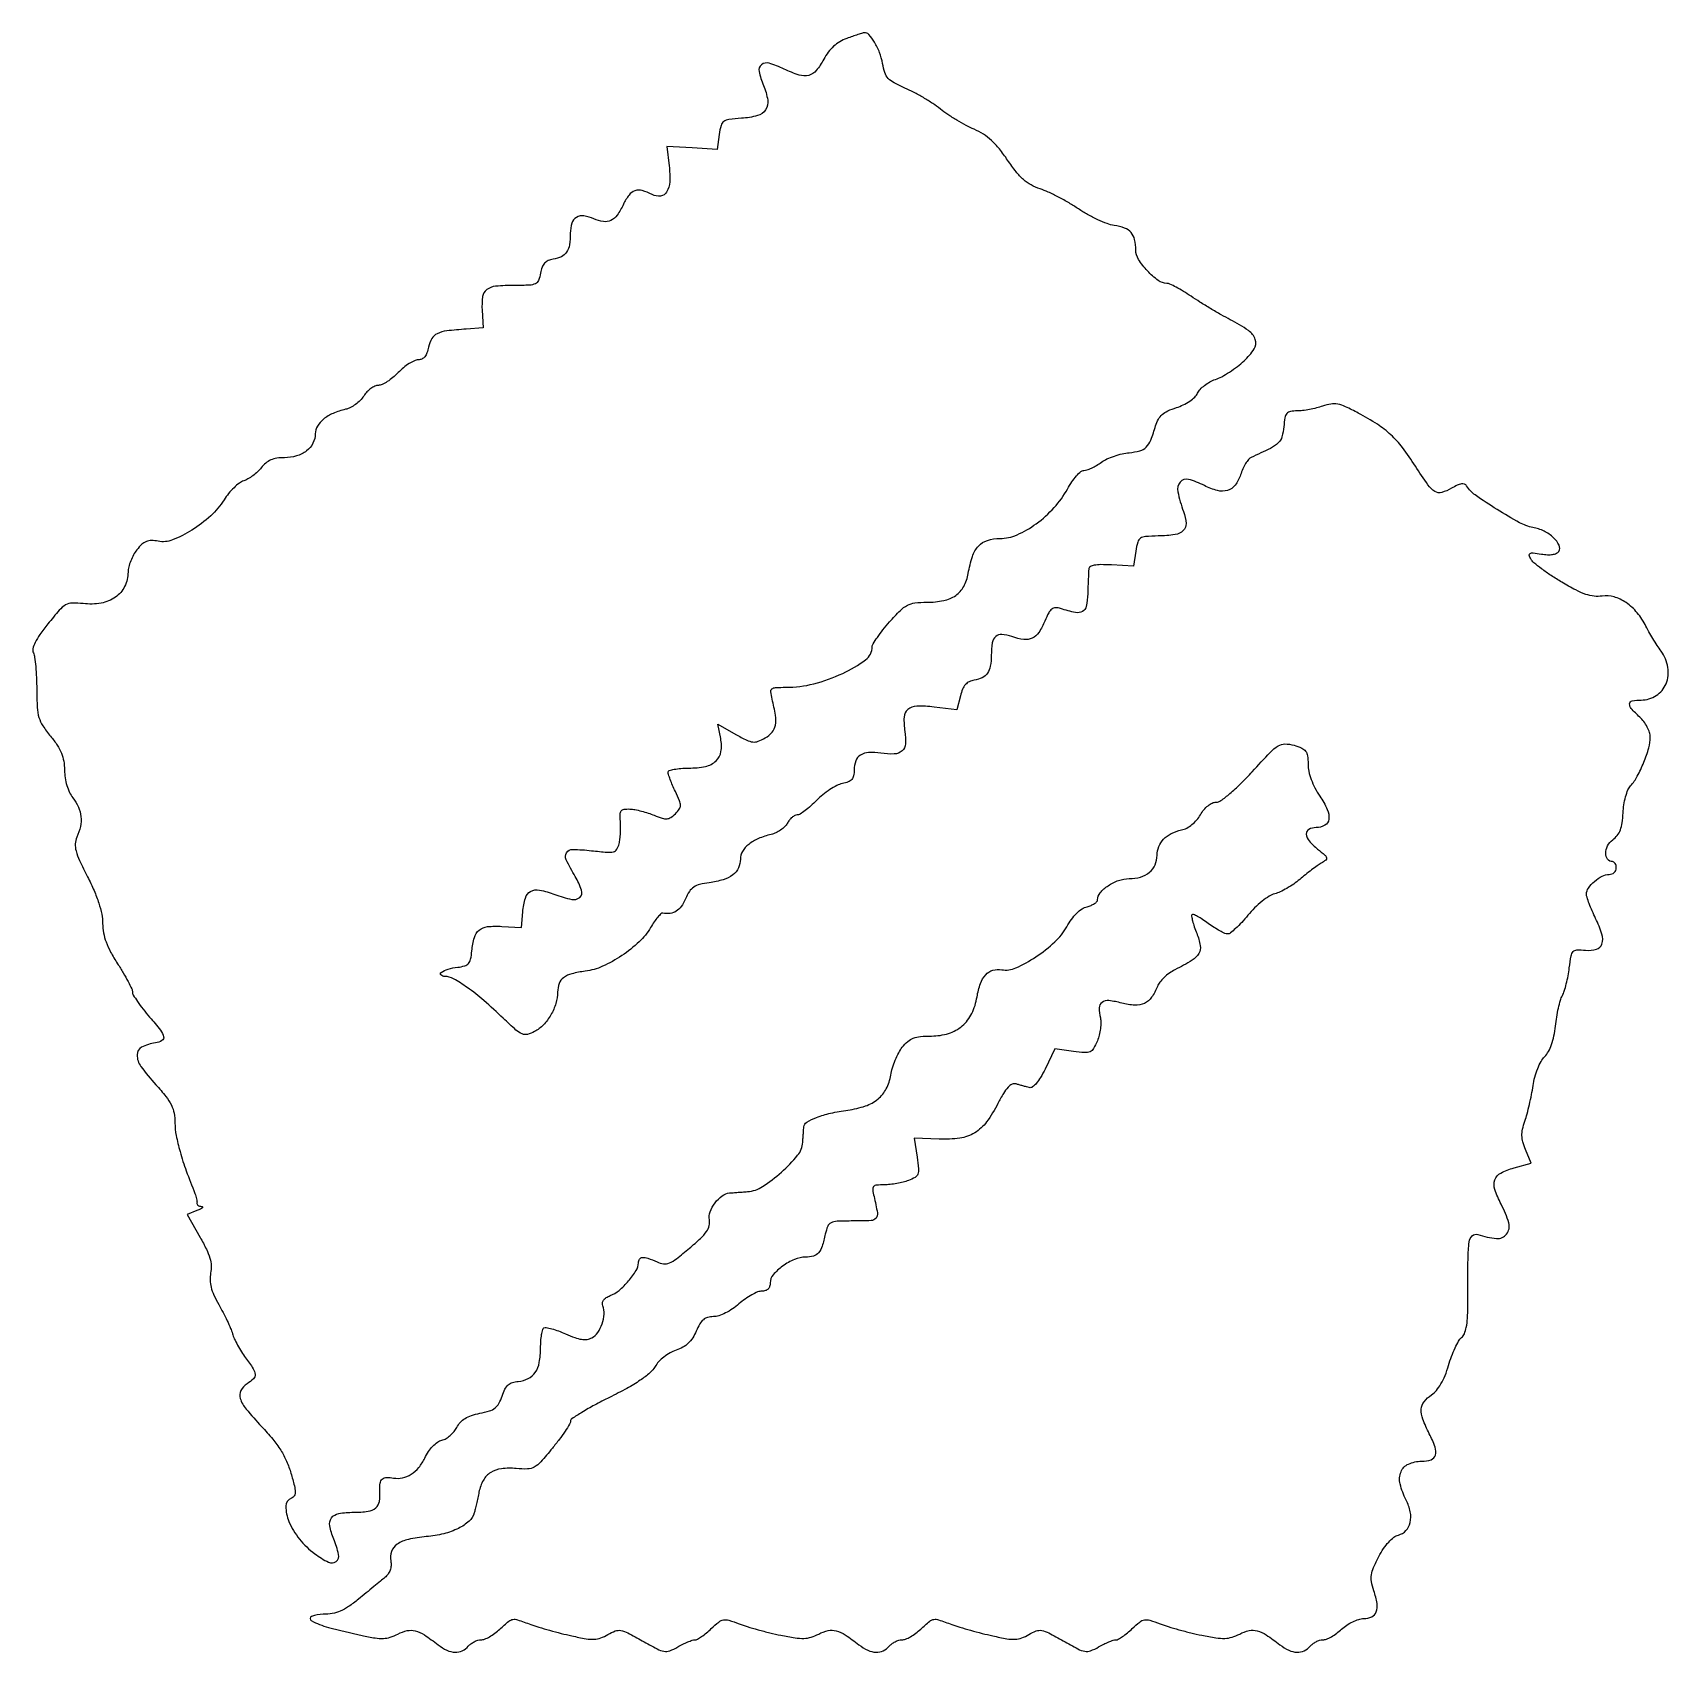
# Model space of a CAD drawing. Extents: x 1 to 385, y 0 to 381.
import ezdxf

# ---------------------------------------------------------------- set-up
doc = ezdxf.new("R2010")
doc.units = 0

msp = doc.modelspace()

# ---------------------------------------------------------------- linework, layer by layer
msp.add_lwpolyline([(192.002184, 379.585438, 0.048027), (190.356977, 378.806189, 0.049107), (188.903877, 377.732266, 0.047602), (187.650679, 376.362723, 0.040329), (186.599294, 374.705396, -0.049642), (184.831986, 372.030775, -0.162627), (183.066301, 370.910813, -0.13914), (180.802263, 370.987097, -0.03288), (177.249506, 372.389343, 0.036375), (173.717994, 373.754782, 0.247063), (171.939552, 373.416063, 0.285962), (171.378275, 371.834941, 0.044988), (172.418366, 368.541135, -0.057175), (173.418113, 365.084644, -0.191495), (172.933139, 362.821293, -0.180925), (170.995398, 361.428161, -0.050353), (167.244009, 360.804546, 0.014034), (164.281532, 360.530708, 0.127534), (163.083557, 360.060621, 0.171478), (162.43648, 359.12187, 0.030499), (162, 357), (161.5, 353.5), (155.608855, 353.848412), (149.71771, 354.196824), (150.233758, 349.618461, -0.039679), (150.35717, 345.871445, -0.122755), (149.636892, 343.463716, -0.230321), (148.198894, 342.515233, -0.156698), (146.236576, 342.873388, 0.053203), (143.916018, 343.813973, 0.152644), (142.1973, 343.772431, 0.150272), (140.791364, 342.757156, 0.051042), (139.469681, 340.57735, -0.041887), (138.008742, 338.065482, -0.125972), (136.515978, 336.783303, -0.15194), (134.770858, 336.506225, -0.070972), (132.55192, 337.158297, 0.069631), (130.17525, 337.863616, 0.175439), (128.430982, 337.513862, 0.181833), (127.354716, 336.143663, 0.075499), (126.984687, 333.781385, -0.036309), (126.774088, 331.060705, -0.108784), (126.109508, 329.329601, -0.137009), (124.886586, 328.267348, -0.073114), (122.95659, 327.676848, 0.065085), (121.778921, 327.337012, 0.105848), (120.936226, 326.733071, 0.095237), (120.358196, 325.78636, 0.045066), (119.977662, 324.401594, -0.048998), (119.495205, 322.698358, -0.188799), (118.761502, 321.906268, -0.103133), (117.405903, 321.56748, -0.009841), (113.977662, 321.5, 0.020906), (109.410534, 321.308954, 0.141143), (107.316162, 320.510935, 0.200523), (106.354829, 318.872155, 0.04928), (106.239242, 315.684334), (106.5, 311.5), (102.5, 311.233457, 0.013305), (97.931585, 310.806693, 0.081517), (95.665924, 310.149229, 0.150279), (94.403469, 308.98853, 0.083102), (93.652594, 307.012972, -0.038672), (93.275311, 305.674261, -0.082386), (92.745861, 304.741804, -0.109663), (92.057749, 304.194922, -0.113758), (91.212091, 304, 0.109596), (90.31211, 303.800332, 0.032586), (89.069777, 303.11875, 0.030975), (87.735406, 302.148148, 0.029012), (86.5, 301, -0.028288), (85.268147, 299.851828, -0.030534), (83.944339, 298.88125, -0.032054), (82.716581, 298.198506, -0.111312), (81.835962, 298, 0.109979), (81.031918, 297.820979, 0.048321), (80.088435, 297.262175, 0.04465), (79.162476, 296.449178, 0.045277), (78.400347, 295.488255, -0.052741), (77.57763, 294.482084, -0.037384), (76.466263, 293.535963, -0.037878), (75.253436, 292.784333, -0.063072), (74.127294, 292.369287, 0.043976), (71.20365, 291.416527, 0.06882), (68.938458, 290.057631, 0.086768), (67.500987, 288.418419, 0.137562), (67, 286.631935, -0.119217), (66.4613, 284.404715, -0.109468), (64.953798, 282.588178, -0.09544), (62.622711, 281.404855, -0.069971), (59.743839, 281, 0.03773), (57.969408, 280.86591, 0.064591), (56.544595, 280.456428, 0.070188), (55.352905, 279.727437, 0.053836), (54.284599, 278.63468, -0.037448), (53.407474, 277.676722, -0.027899), (52.309779, 276.754443, -0.028472), (51.170248, 275.997947, -0.055507), (50.174508, 275.555387, 0.085155), (49.146626, 275.023873, 0.030468), (47.888721, 273.946934, 0.029177), (46.62594, 272.573631, 0.030525), (45.552019, 271.082404, -0.066724), (42.416317, 267.331852, -0.045336), (37.98238, 263.957044, -0.046109), (33.414165, 261.649042, -0.144255), (30.021064, 261.345787, 0.044595), (28.441789, 261.517439, 0.101321), (27.266618, 261.300171, 0.09462), (26.22206, 260.625547, 0.035553), (25.045722, 259.330997, 0.041055), (24.260164, 258.143547, 0.030845), (23.591589, 256.726045, 0.031537), (23.126753, 255.304316, 0.060268), (22.968197, 254.115141, -0.110886), (22.162683, 250.721235, -0.12662), (20.002725, 248.18681, -0.111037), (16.633905, 246.794425, -0.071662), (12.395883, 246.677063, 0.034742), (9.838232, 246.794636, 0.125542), (8.280654, 246.35803, 0.083613), (6.794117, 245.131355, 0.010405), (4.107514, 241.897563, 0.014288), (2.251323, 239.424457, 0.037925), (1.117027, 237.529874, 0.055743), (0.58498, 236.082591, 0.176063), (0.694274, 235.071181, -0.080539), (0.996661, 234.077716, -0.010745), (1.245075, 231.893568, -0.012202), (1.422008, 229.270723, -0.00998), (1.486645, 226.460115, 0.012485), (1.604053, 222.268362, 0.059147), (2.012406, 219.905438, 0.073956), (2.921193, 217.959553, 0.026207), (4.754002, 215.482271, -0.025374), (6.320212, 213.372691, -0.049618), (7.302195, 211.526087, -0.055383), (7.835677, 209.663399, -0.040712), (8.022236, 207.522156, 0.036438), (8.165058, 205.703544, 0.035817), (8.570501, 203.914163, 0.037599), (9.196657, 202.297807, 0.054818), (10, 201, -0.061923), (11.291945, 198.845257, -0.079242), (11.882066, 196.611391, -0.077093), (11.755351, 194.256834, -0.055025), (10.929683, 191.745016, 0.093349), (10.550578, 190.204981, 0.079519), (10.723669, 188.5385, 0.043875), (11.553161, 186.265335, 0.009134), (13.424801, 182.447963, -0.015915), (14.971802, 179.181409, -0.024038), (16.087444, 176.238916, -0.027965), (16.772008, 173.649113, -0.050366), (16.995118, 171.466278, 0.046369), (17.200149, 169.288763, 0.042036), (17.80431, 167.110651, 0.035356), (18.873924, 164.749063, 0.019095), (20.5, 162, -0.009477), (21.840482, 159.830104, -0.012572), (22.971875, 157.80403, -0.009937), (23.832705, 156.085028, -0.111557), (24, 155.344542, 0.138008), (24.200125, 154.633302, 0.0132), (25.189425, 153.106593, 0.016036), (26.498305, 151.324317, 0.01198), (28.049108, 149.443261, -0.011547), (30.608019, 146.344882, -0.112742), (31.330965, 144.819943, -0.327988), (30.931181, 143.914277, -0.094153), (29.392965, 143.381412, 0.081474), (26.166592, 142.353895, 0.285175), (25.085055, 140.56703, 0.15638), (25.989763, 137.851212, 0.026185), (29.504319, 133.541937, -0.015152), (31.890328, 130.744693, -0.053204), (33.165219, 128.754003, -0.071358), (33.792517, 126.866344, -0.044588), (34.000504, 124.541937, 0.048032), (34.283469, 121.606955, 0.021161), (35.190303, 117.809632, 0.017848), (36.656491, 113.270408, 0.010782), (38.698754, 108, -0.023842), (38.923898, 107.37068, -0.023561), (39.08912, 106.720313, -0.024214), (39.178947, 106.138759, -0.078518), (39.158759, 105.75, 0.171059), (39.196806, 105.459518, 0.11581), (39.413823, 105.201693, 0.088273), (39.783587, 105.016442, 0.059492), (40.25, 104.936614, -0.229549), (40.470106, 104.815813, -0.376847), (40.449613, 104.617947, -0.072905), (39.994073, 104.305453, -0.018607), (39.174213, 103.940802), (36.848426, 103.008377), (39.924698, 97.631614, -0.016381), (41.386487, 94.870628, -0.042009), (42.203697, 92.764911, -0.056735), (42.516679, 90.972614, -0.064321), (42.396565, 89.232823, 0.057527), (42.259785, 87.578026, 0.054819), (42.498601, 85.907379, 0.044972), (43.154636, 84.06101, 0.022458), (44.292239, 81.855397, -0.010797), (45.302181, 80.004532, -0.009699), (46.269393, 78.045023, -0.009773), (47.068595, 76.253325, -0.029921), (47.512226, 75, 0.038722), (47.953977, 73.818444, 0.016173), (48.72094, 72.299287, 0.015887), (49.650548, 70.718661, 0.019847), (50.616066, 69.316722, -0.01585), (52.406736, 66.760632, -0.129818), (52.852432, 65.421115, -0.217205), (52.455232, 64.380879, -0.055064), (51, 63.232073, 0.131109), (49.500479, 61.628304, 0.206565), (49.345326, 59.778642, 0.092705), (50.748927, 57.261051, 0.016157), (54.374065, 53.175763, -0.01768), (56.985483, 50.214762, -0.031555), (58.882824, 47.581108, -0.035999), (60.261137, 44.992332, -0.034023), (61.283895, 42.184014, -0.008237), (62.087845, 39.218816, -0.056759), (62.290463, 37.725886, -0.143488), (62.058839, 36.867406, -0.165442), (61.40983, 36.327025, 0.309757), (60.089784, 34.41243, 0.100248), (60.799503, 30.856067, 0.070723), (63.278801, 26.701284, 0.06382), (66.895672, 23.235254, 0.042558), (70.118525, 21.252317, 0.289425), (71.894877, 21.425062, 0.291163), (72.494401, 23.099941, 0.042858), (71.348705, 26.694103, -0.049829), (70.401757, 29.814129, -0.211974), (70.822106, 31.670599, -0.19371), (72.52397, 32.708603, -0.041274), (76.047972, 33, 0.032765), (79.42147, 33.221305, 0.144582), (81.222338, 34.021615, 0.180255), (82.078627, 35.556949, 0.057093), (82.179954, 38.221382, -0.057321), (82.242481, 39.846035, -0.17715), (82.764314, 40.793021, -0.173731), (83.78225, 41.190723, -0.054751), (85.435529, 41.056578, 0.103344), (87.513997, 41.08901, 0.086919), (89.550385, 41.93791, 0.078063), (91.354322, 43.53345, 0.062146), (92.751249, 45.728842, -0.036114), (93.617425, 47.260241, -0.043678), (94.647933, 48.549679, -0.049182), (95.739084, 49.489383, -0.09538), (96.784747, 49.959477, 0.074757), (97.749563, 50.346564, 0.044443), (98.759816, 51.067193, 0.043383), (99.660642, 51.985754, 0.056803), (100.300018, 52.971393, -0.070666), (101.110136, 54.147774, -0.069812), (102.218814, 55.057655, -0.057901), (103.715592, 55.748023, -0.030321), (105.703082, 56.267943, 0.026305), (107.963679, 56.839963, 0.089949), (109.303582, 57.537275, 0.105111), (110.199299, 58.596233, 0.04349), (110.943537, 60.328917, -0.036432), (111.605694, 61.93246, -0.092757), (112.363778, 62.930867, -0.106493), (113.361809, 63.507884, -0.05808), (114.755726, 63.784626, 0.095838), (117.10331, 64.436994, 0.13062), (118.744666, 65.882137, 0.103089), (119.697079, 68.241542, 0.044582), (120, 71.632113, -0.017402), (120.057915, 73.295696, -0.024104), (120.233313, 74.777767, -0.022103), (120.483903, 75.952339, -0.193053), (120.794256, 76.372843, -0.190706), (121.323988, 76.467427, -0.018498), (122.615763, 76.155153, -0.021399), (124.178158, 75.642634, -0.015297), (125.879794, 74.942455, 0.018851), (128.035767, 74.07319, 0.050239), (129.642992, 73.671072, 0.071135), (130.933683, 73.66754, 0.088254), (132.073731, 74.03946, 0.120145), (133.464312, 75.285271, 0.068254), (134.482619, 77.315959, 0.067342), (134.928049, 79.582668, 0.106896), (134.626947, 81.529777, -0.118456), (134.532523, 82.248695, -0.131327), (134.783028, 82.901555, -0.098983), (135.402852, 83.474292, -0.046356), (136.387777, 83.957333, 0.085478), (138.453761, 85.178571, 0.038871), (140.687707, 87.39786, 0.03774), (142.480381, 89.828158, 0.140946), (143, 91.634859, -0.149268), (143.276273, 92.539665, -0.23501), (143.968456, 92.932731, -0.100783), (145.240259, 92.745619, -0.020144), (147.375194, 91.874912, 0.079957), (148.929555, 91.448153, 0.127701), (150.284551, 91.646912, 0.065656), (151.951063, 92.625137, 0.009655), (154.996871, 95.094373, 0.013032), (157.609804, 97.416794, 0.051632), (159.016588, 99.037159, 0.0889), (159.651166, 100.404721, 0.111965), (159.698654, 101.796057, -0.140059), (159.865414, 103.655902, -0.069626), (161.023761, 105.742595, -0.069743), (162.706936, 107.426948, -0.142377), (164.438561, 108.085929, -0.001128), (165.040125, 108.133262, -0.000219), (166.12658, 108.215803, -0.000233), (167.393632, 108.310914, -0.000215), (168.694476, 108.407388, 0.12549), (172.199024, 109.581501, 0.039189), (176.64265, 112.968591, 0.038306), (180.451055, 116.93882, 0.157499), (181.658107, 120, -0.000721), (181.725381, 121.039917, -0.000686), (181.796764, 122.097175, -0.00068), (181.862419, 123.031612, -0.002433), (181.908107, 123.62868, -0.243839), (182.60351, 124.738898, -0.042292), (184.907861, 125.847305, -0.035905), (188.192568, 126.834749, -0.020644), (192.261724, 127.570845, 0.047156), (196.387715, 128.545279, 0.089966), (199.358893, 130.190159, 0.10345), (201.300824, 132.593693, 0.078873), (202.354844, 135.817612, -0.034681), (202.74446, 137.497518, -0.023867), (203.405619, 139.337525, -0.024137), (204.216254, 141.055204, -0.044356), (205.060346, 142.349588, -0.046056), (206.359892, 143.72082, -0.088296), (207.652718, 144.502913, -0.070756), (209.324692, 144.88847, -0.021344), (211.936217, 145, 0.075428), (215.962026, 145.610791, 0.102656), (219.166419, 147.385302, 0.102084), (221.412357, 150.297148, 0.073877), (222.650429, 154.215364, -0.0454), (223.439167, 157.313328, -0.099956), (224.688298, 159.40055, -0.134545), (226.377384, 160.470784, -0.119736), (228.457219, 160.593536, 0.151894), (231.756668, 160.998407, 0.040009), (236.471474, 163.595941, 0.041028), (240.96009, 167.119619, 0.079424), (243.767554, 170.701889, -0.030901), (244.868987, 172.427879, -0.039899), (246.093271, 173.853586, -0.045436), (247.342851, 174.886374, -0.088728), (248.517554, 175.41505, 0.034966), (249.467905, 175.725572, 0.04702), (250.270781, 176.143235, 0.055659), (250.828531, 176.598766, 0.196142), (251, 177.019052, -0.178271), (251.611857, 178.680596, -0.068724), (253.474735, 180.34066, -0.063561), (255.950578, 181.578771, -0.084389), (258.428571, 182, 0.070543), (261.116052, 182.381064, 0.104166), (263.211542, 183.496862, 0.115951), (264.53134, 185.258238, 0.103412), (265, 187.5, -0.095817), (265.394333, 189.538845, -0.096746), (266.519923, 191.275766, -0.086511), (268.338064, 192.602279, -0.060323), (270.739714, 193.444336, 0.068635), (271.961916, 193.895714, 0.046375), (273.203691, 194.715541, 0.044571), (274.328416, 195.795902, 0.049102), (275.20349, 197.02605, -0.042795), (276.01625, 198.199596, -0.049638), (276.981422, 199.155059, -0.056041), (277.976001, 199.791408, -0.114805), (278.872486, 200, 0.156598), (280.020642, 200.368638, 0.019665), (282.108773, 201.991489, 0.020373), (284.604031, 204.273241, 0.012387), (287.371279, 207.158346, -0.005277), (291.60261, 211.697346, -0.061864), (293.470211, 213.227287, -0.144711), (295.06274, 213.677206, -0.067678), (297.202282, 213.359893, -0.031622), (299.028823, 212.702229, -0.130663), (299.94184, 211.980842, -0.130078), (300.378242, 210.899415, -0.031224), (300.5, 208.951547, 0.05421), (300.685073, 207.249552, 0.034086), (301.247732, 205.327434, 0.031706), (302.129815, 203.332461, 0.0292), (303.278908, 201.407121, -0.042119), (305.032241, 198.289271, -0.137641), (305.393061, 195.972895, -0.236776), (304.452517, 194.549842, -0.131191), (302.393011, 194, 0.121736), (300.685461, 193.578005, 0.297563), (300.083826, 192.496842, 0.161964), (300.755855, 190.870201, 0.04636), (302.75, 188.954942, -0.009976), (304.440851, 187.552245, -0.153462), (304.834225, 186.916044, -0.291876), (304.655103, 186.373243, -0.036922), (303.59567, 185.632362, 0.020575), (302.65138, 185.016923, 0.006928), (301.325403, 184.044836, 0.006879), (299.886949, 182.927945, 0.007828), (298.541266, 181.818144, -0.025773), (297.135638, 180.741237, -0.020475), (295.516603, 179.723314, -0.020918), (293.934312, 178.902578, -0.047727), (292.668048, 178.452821, 0.081184), (291.377448, 177.895079, 0.026578), (289.689409, 176.682125, 0.025683), (287.927631, 175.113167, 0.026355), (286.35199, 173.384678, -0.015019), (284.889405, 171.705305, -0.020446), (283.466325, 170.287999, -0.017808), (282.223731, 169.226705, -0.169407), (281.573818, 169, -0.107866), (280.918589, 169.143017, -0.017478), (279.746007, 169.730931, -0.018586), (278.394056, 170.535601, -0.015398), (277.01589, 171.488277, 0.013985), (275.69088, 172.40975, 0.022212), (274.502698, 173.114378, 0.018017), (273.527709, 173.591176, 0.310487), (273.196431, 173.529764, 0.249622), (273.089621, 173.179712, 0.014686), (273.343162, 172.058876, 0.019376), (273.752687, 170.689432, 0.012821), (274.323348, 169.149893, -0.049798), (275.160475, 166.250664, -0.181821), (274.827033, 164.398606, -0.123472), (273.235306, 162.800966, -0.018145), (269.207039, 160.572693, 0.038507), (267.883942, 159.768841, 0.033367), (266.630857, 158.735385, 0.034802), (265.620863, 157.640023, 0.078152), (265.061215, 156.661007, -0.061404), (263.711552, 154.105935, -0.131797), (262.020286, 152.681158, -0.124091), (259.770112, 152.24588, -0.051294), (256.685638, 152.738386, 0.036123), (253.673341, 153.313397, 0.18305), (252.043734, 152.904766, 0.243613), (251.368802, 151.624328, 0.063357), (251.654889, 149.238896, -0.06433), (251.783833, 148.145815, -0.030085), (251.682232, 146.721549, -0.029198), (251.393701, 145.219229, -0.036159), (250.945201, 143.867703, -0.031643), (250.053374, 142.049251, -0.159875), (249.225365, 141.301513, -0.123293), (247.998297, 141.088245, -0.015739), (245.314272, 141.370402), (240.964703, 141.966577), (238.664527, 137.233289, -0.020652), (237.605636, 135.265401, -0.043249), (236.594409, 133.853098, -0.059715), (235.679992, 133.011975, -0.223213), (234.932176, 132.871906, -0.001989), (234.263257, 133.048454, -0.001021), (233.426338, 133.274739, -0.001015), (232.565715, 133.511199, -0.001531), (231.817061, 133.721001, 0.182594), (230.885098, 133.641672, 0.094863), (229.932092, 132.939079, 0.05349), (228.868705, 131.50927, 0.015894), (227.55933, 129.117082, -0.041705), (224.893559, 124.792285, -0.097718), (222.101832, 122.242, -0.100523), (218.603098, 120.984481, -0.045855), (213.731081, 120.725896), (207.884684, 120.951791), (208.553273, 116.493321, -0.013678), (208.884962, 113.776727, -0.111844), (208.725699, 112.545317, -0.172089), (208.07032, 111.754828, -0.043631), (206.545831, 111.017425, -0.029829), (205.300703, 110.627236, -0.01706), (203.759513, 110.298869, -0.016998), (202.181335, 110.073551, -0.026962), (200.818323, 110, 0.021142), (199.018583, 109.923867, 0.194393), (198.334834, 109.577792, 0.214472), (198.120678, 108.874806, 0.026154), (198.414888, 107.25, -0.013231), (199.216888, 103.392166, -0.223707), (198.889272, 102.168796, -0.208765), (197.724177, 101.595386, -0.011435), (193.553765, 101.5, 0.008429), (189.730881, 101.435553, 0.10144), (188.306304, 101.093116, 0.189655), (187.525939, 100.268523, 0.04435), (186.963342, 98.41271, -0.024226), (186.226992, 95.578046, -0.10128), (185.379397, 94.042859, -0.145907), (184.174106, 93.262303, -0.071351), (182.345354, 93, 0.100355), (179.732611, 92.470262, 0.057217), (176.916941, 90.879027, 0.058874), (174.699813, 88.828786, 0.178581), (174, 86.931906, -0.077591), (173.870949, 86.105303, -0.121645), (173.495691, 85.495764, -0.120222), (172.876071, 85.126399, -0.074704), (172.034796, 85, 0.099259), (171.05189, 84.802934, 0.028202), (169.643183, 84.11875, 0.027219), (168.105209, 83.148208, 0.025798), (166.652781, 82, -0.032548), (165.134707, 80.832818, -0.032051), (163.470417, 79.86592, -0.034042), (161.884003, 79.206072, -0.081709), (160.631405, 79, 0.066677), (159.28868, 78.820143, 0.108977), (158.276096, 78.288584, 0.087395), (157.437375, 77.284576, 0.031464), (156.610195, 75.609491, -0.04368), (155.768995, 74.005788, -0.060852), (154.735951, 72.759064, -0.061913), (153.448057, 71.812859, -0.047299), (151.846775, 71.106515, 0.050463), (150.449162, 70.479442, 0.035346), (149.017197, 69.513897, 0.035774), (147.764279, 68.380315, 0.060126), (146.913896, 67.247024, -0.085286), (145.688164, 65.773303, -0.028149), (143.43916, 64.061602, -0.02273), (140.303307, 62.14405, -0.011447), (136.189818, 60, 0.009079), (132.685808, 58.194671, 0.013964), (129.728509, 56.494233, 0.008309), (127.359977, 54.988165, 0.245928), (127.025922, 54.384623, -0.133598), (126.825839, 53.711331, -0.009667), (125.762585, 52.066358, -0.012993), (124.387, 50.135992, -0.009444), (122.761602, 48.058931, -0.010673), (120.039982, 44.855387, -0.083211), (118.520934, 43.629076, -0.121087), (116.920826, 43.182563, -0.03266), (114.268412, 43.273229, 0.053882), (110.794395, 43.244768, 0.112116), (108.253819, 42.348499, 0.125663), (106.530352, 40.529114, 0.077583), (105.504525, 37.748758, -0.003355), (105.220144, 36.383175, -0.002981), (104.906352, 34.966539, -0.002992), (104.608773, 33.69521, -0.009188), (104.386349, 32.83946, -0.143743), (103.17123, 30.893526, -0.067181), (100.68423, 29.217845, -0.054712), (97.233984, 27.960629, -0.037505), (93.119591, 27.274931, 0.031459), (88.890365, 26.622496, 0.096174), (86.237512, 25.476681, 0.156415), (84.926818, 23.791378, 0.135718), (84.745266, 21.552224, -0.06168), (84.819004, 20.431154, -0.071261), (84.606655, 19.382547, -0.071823), (84.110557, 18.44226, -0.064073), (83.351788, 17.638891, 0.000098), (82.359767, 16.826516, 0.000026), (80.767732, 15.52213, 0.000026), (78.954549, 14.03624, 0.000027), (77.155386, 12.561525, -0.021514), (74.820533, 10.809842, -0.04896), (72.890686, 9.748571, -0.057935), (71.005938, 9.187773, -0.043393), (68.846369, 9, 0.091864), (66.135656, 8.497727, 0.640129), (66.07141, 7.519156, 0.06026), (70.072448, 5.934194, 0.010441), (78, 4.028464, 0.013678), (81.057898, 3.447716, 0.049902), (83.026781, 3.32824, 0.068073), (84.646702, 3.614739, 0.043002), (86.419703, 4.357958, -0.066314), (88.613667, 5.159947, -0.119805), (90.515758, 5.121038, -0.081357), (92.666905, 4.157086, -0.019093), (95.884859, 1.850907, 0.053881), (97.971297, 0.564965, 0.099175), (99.89773, 0.079256, 0.122062), (101.588923, 0.410903, 0.110826), (103, 1.5, -0.059105), (103.604006, 2.074077, -0.043807), (104.387841, 2.559375, -0.044597), (105.222368, 2.89045, -0.072261), (105.976422, 3, 0.097872), (106.824626, 3.167637, 0.030916), (107.991721, 3.734375, 0.029538), (109.245527, 4.543219, 0.028863), (110.405499, 5.5, -0.011155), (112.518872, 7.372724, -0.138952), (113.484283, 7.811578, -0.119114), (114.590434, 7.715555, -0.007329), (117.729764, 6.610847, 0.014239), (119.582706, 5.987448, 0.00599), (122.106502, 5.250545, 0.005921), (124.824925, 4.526617, 0.007672), (127.334924, 3.930759, 0.011213), (130.675944, 3.269801, 0.052763), (132.625079, 3.138123, 0.079624), (134.154336, 3.443167, 0.04743), (135.829301, 4.253485, -0.047584), (137.557159, 5.088737, -0.13519), (138.878043, 5.203193, -0.075946), (140.496173, 4.641852, -0.008541), (143.914422, 2.762892, 0.00843), (147.390361, 0.851209, 0.079082), (149.00076, 0.302969, 0.133854), (150.354788, 0.433126, 0.039788), (152.251085, 1.329319, -0.015015), (153.447278, 1.968883, -0.01689), (154.634283, 2.509237, -0.016341), (155.668537, 2.899402, -0.082199), (156.276321, 3, 0.128156), (156.871225, 3.155028, 0.022107), (157.870159, 3.773065, 0.022797), (159.004096, 4.624129, 0.01864), (160.137475, 5.631709, -0.021292), (161.914475, 7.194682, -0.126924), (163.029454, 7.70109, -0.118984), (164.284572, 7.621885, -0.017747), (166.692194, 6.782749, 0.017864), (168.570812, 6.12848, 0.007472), (171.143957, 5.376104, 0.007382), (173.923998, 4.652133, 0.009503), (176.5, 4.073407, 0.011906), (179.850323, 3.470064, 0.046844), (181.94221, 3.342834, 0.067078), (183.619148, 3.625219, 0.044967), (185.419703, 4.366729, -0.066348), (187.613958, 5.162793, -0.119392), (189.517273, 5.120659, -0.081127), (191.669315, 4.155246, -0.019105), (194.884859, 1.850907, 0.053881), (196.971297, 0.564965, 0.099175), (198.89773, 0.079256, 0.122062), (200.588923, 0.410903, 0.110826), (202, 1.5, -0.059105), (202.604006, 2.074077, -0.043807), (203.387841, 2.559375, -0.044597), (204.222368, 2.89045, -0.072261), (204.976422, 3, 0.097872), (205.824626, 3.167637, 0.030916), (206.991721, 3.734375, 0.029538), (208.245527, 4.543219, 0.028863), (209.405499, 5.5, -0.011155), (211.518872, 7.372724, -0.138952), (212.484283, 7.811578, -0.119114), (213.590434, 7.715555, -0.007329), (216.729764, 6.610847, 0.014239), (218.582706, 5.987448, 0.00599), (221.106502, 5.250545, 0.005921), (223.824925, 4.526617, 0.007672), (226.334924, 3.930759, 0.011213), (229.675944, 3.269801, 0.052763), (231.625079, 3.138123, 0.079624), (233.154336, 3.443167, 0.04743), (234.829301, 4.253485, -0.047584), (236.557159, 5.088737, -0.13519), (237.878043, 5.203193, -0.075946), (239.496173, 4.641852, -0.008541), (242.914422, 2.762892, 0.00843), (246.390361, 0.851209, 0.079082), (248.00076, 0.302969, 0.133854), (249.354788, 0.433126, 0.039788), (251.251085, 1.329319, -0.015015), (252.447278, 1.968883, -0.01689), (253.634283, 2.509237, -0.016341), (254.668537, 2.899402, -0.082199), (255.276321, 3, 0.128156), (255.871225, 3.155028, 0.022107), (256.870159, 3.773065, 0.022797), (258.004096, 4.624129, 0.01864), (259.137475, 5.631709, -0.021292), (260.914475, 7.194682, -0.126924), (262.029454, 7.70109, -0.118984), (263.284572, 7.621885, -0.017747), (265.692194, 6.782749, 0.017864), (267.570812, 6.12848, 0.007472), (270.143957, 5.376104, 0.007382), (272.923998, 4.652133, 0.009503), (275.5, 4.073407, 0.011906), (278.850323, 3.470064, 0.046844), (280.94221, 3.342834, 0.067078), (282.619148, 3.625219, 0.044967), (284.419703, 4.366729, -0.066348), (286.613958, 5.162793, -0.119392), (288.517273, 5.120659, -0.081127), (290.669315, 4.155246, -0.019105), (293.884859, 1.850907, 0.053881), (295.971297, 0.564965, 0.099175), (297.89773, 0.079256, 0.122062), (299.588923, 0.410903, 0.110826), (301, 1.5, -0.059105), (301.604006, 2.074077, -0.043807), (302.387841, 2.559375, -0.044597), (303.222368, 2.89045, -0.072261), (303.976422, 3, 0.097872), (304.824626, 3.167637, 0.030916), (305.991721, 3.734375, 0.029538), (307.245527, 4.543219, 0.028863), (308.405499, 5.5, -0.04022), (309.620611, 6.456781, -0.034205), (311.0391, 7.265625, -0.03562), (312.43989, 7.822906, -0.077008), (313.582907, 8, 0.108606), (315.480706, 8.417144, 0.198783), (316.538143, 9.562242, 0.130163), (316.725723, 11.545574, 0.03857), (315.990059, 14.530121, -0.032042), (315.428437, 16.687164, -0.083479), (315.389956, 18.285122, -0.068808), (315.878094, 19.983335, -0.016853), (317.148896, 22.607399, -0.027713), (318.256342, 24.454421, -0.036365), (319.474479, 25.997598, -0.041386), (320.685244, 27.119112, -0.104208), (321.758705, 27.64663, 0.145573), (323.533378, 28.706099, 0.13192), (324.524054, 30.603681, 0.105428), (324.545965, 33.109641, 0.069088), (323.581376, 35.842636, -0.060209), (322.161869, 39.648751, -0.155227), (322.368455, 42.541549, -0.197324), (324.117236, 44.348894, -0.103422), (327.231385, 45, 0.082789), (329.432068, 45.366899, 0.24776), (330.44433, 46.443398, 0.154975), (330.371108, 48.339964, 0.031357), (329.014749, 51.47107, -0.02751), (327.489938, 54.91815, -0.104208), (327.130781, 57.234948, -0.152155), (327.789844, 59.008122, -0.083418), (329.506793, 60.596408, 0.072547), (330.684999, 61.63999, 0.043313), (331.766509, 63.172643, 0.036873), (332.730942, 65.147847, 0.024404), (333.553401, 67.535697, -0.017955), (334.252783, 69.65454, -0.020002), (335.080461, 71.641352, -0.019776), (335.914706, 73.266466, -0.091317), (336.589609, 74.074369, 0.121812), (337.263123, 74.987246, 0.048058), (337.723453, 76.490423, 0.035147), (337.99968, 78.589182, 0.015198), (338.084849, 81.408133, -0.002003), (338.128123, 92.748698, -0.032332), (338.404751, 96.559598, -0.164323), (339.136529, 98.02612, -0.284424), (340.418642, 98.323628, 0.058157), (344.842434, 97.380642, 0.256909), (347.201051, 98.403266, 0.239054), (347.704443, 101.028547, 0.052021), (345.924511, 105.436226, -0.040745), (344.42846, 108.913447, -0.167693), (344.445258, 111.172646, -0.189838), (345.833393, 112.771594, -0.054457), (348.94609, 113.985484), (352.995174, 115.075789), (351.649727, 118.295896, -0.031525), (351.031425, 120.084961, -0.062191), (350.813763, 121.570368, -0.060303), (350.965315, 123.093332, -0.028013), (351.506897, 125.008002, 0.017811), (352.019183, 126.687544, 0.008371), (352.56696, 128.890712, 0.008283), (353.064504, 131.22067, 0.011536), (353.42684, 133.322082, -0.029857), (353.851332, 135.339667, -0.028245), (354.519098, 137.331055, -0.029659), (355.32288, 139.04141, -0.071817), (356.156906, 140.156906, 0.071297), (357.04582, 141.343253, 0.039864), (357.784383, 142.992645, 0.034646), (358.348366, 145.014299, 0.024803), (358.706662, 147.334823, -0.014916), (358.991773, 149.458987, -0.014753), (359.403849, 151.570229, -0.014776), (359.873105, 153.394191, -0.053715), (360.325959, 154.5, 0.047507), (360.779584, 155.56972, 0.015175), (361.250673, 157.234375, 0.01499), (361.665641, 159.130462, 0.016192), (361.954121, 161, -0.012532), (362.371454, 163.842463, -0.142812), (362.864161, 164.850709, -0.205556), (363.747658, 165.252779, -0.030359), (365.752369, 165.174385, 0.093357), (368.334515, 165.398016, 0.25201), (369.618499, 166.633883, 0.156185), (369.620552, 168.951943, 0.035834), (368.14771, 172.632869, -0.010721), (367.325406, 174.422025, -0.012818), (366.63089, 176.142181, -0.011594), (366.119418, 177.611814, -0.078091), (366, 178.371764, -0.157626), (366.457078, 179.785621, -0.057633), (367.892592, 181.356204, -0.057087), (369.699216, 182.595127, -0.12237), (371.328741, 183, 0.088534), (371.966843, 183.113879, 0.094841), (372.509068, 183.440625, 0.099977), (372.871806, 183.927762, 0.11064), (373, 184.5, 0.057609), (372.933678, 185.073715, 0.076852), (372.737678, 185.559375, 0.095748), (372.447641, 185.884842, 0.164455), (372.106989, 186, -0.234621), (370.967791, 186.565699, -0.165964), (370.510682, 187.944812, -0.119114), (370.951372, 189.700064, -0.110813), (372.15238, 191.11494, 0.065548), (373.236863, 192.181695, 0.073907), (373.956472, 193.452677, 0.057759), (374.3877, 195.125804, 0.023758), (374.597023, 197.462226, -0.028581), (374.786809, 199.373145, -0.028285), (375.193589, 201.256739, -0.02955), (375.740022, 202.860785, -0.087259), (376.357725, 203.842788, 0.060941), (377.933185, 206.078627, 0.026741), (379.474389, 209.364001, 0.026547), (380.643404, 212.753915, 0.069863), (381, 215.293567, 0.082599), (380.821669, 216.365704, 0.03968), (380.265625, 217.648676, 0.037931), (379.456674, 218.927266, 0.044197), (378.5, 220, -0.021294), (376.517739, 222.02787, -0.207264), (376.145609, 223.140731, -0.339499), (376.763678, 223.816789, -0.043928), (378.845012, 224, 0.145326), (382.387798, 225.051934, 0.152402), (384.703307, 227.851437, 0.139088), (385.135547, 231.688431, 0.115154), (383.553064, 235.5, -0.011175), (382.624564, 236.855809, -0.007346), (381.614263, 238.455043, -0.007392), (380.676366, 240.041358, -0.014117), (379.978399, 241.346955, 0.056647), (377.919806, 244.517441, 0.069195), (375.319456, 246.908875, 0.078573), (372.474086, 248.278356, 0.112531), (369.690905, 248.466879, -0.066577), (367.803261, 248.422456, -0.054917), (365.836356, 248.860542, -0.038363), (363.449253, 249.885485, -0.013129), (360.157483, 251.720326, -0.012421), (357.662418, 253.283235, -0.015138), (355.411012, 254.872655, -0.013708), (353.611634, 256.305285, -0.09518), (352.9058, 257.176014, -0.056128), (352.546781, 258.076819, -0.365331), (352.736509, 258.486811, -0.13984), (353.438431, 258.599345, -0.010492), (355.371186, 258.327191, 0.029477), (356.808937, 258.180119, 0.048647), (358.027254, 258.246236, 0.061703), (358.948164, 258.505753, 0.156072), (359.47083, 258.952802, 0.257191), (359.544817, 260.428237, 0.093102), (358.250436, 262.170235, 0.072184), (356.005854, 263.712352, 0.068208), (353.372149, 264.589963, -0.079361), (350.245371, 265.709529, -0.014591), (344.943858, 268.825787, -0.013587), (339.830165, 272.233108, -0.09745), (337.792291, 274.370448, 0.171101), (337.293746, 274.761045, 0.121549), (336.580028, 274.820961, 0.070528), (335.590907, 274.516093, 0.023444), (334.247064, 273.805016, -0.065027), (331.951978, 272.824661, -0.208493), (330.3409, 273.04722, -0.102977), (328.70783, 274.579607, -0.010564), (325.742771, 279, 0.019656), (322.69945, 283.363453, 0.043411), (319.977914, 286.373571, 0.044016), (316.801639, 288.843597, 0.020745), (312.318435, 291.479447, 0.013301), (309.318792, 292.978414, 0.061009), (307.472129, 293.580052, 0.087334), (305.870102, 293.610271, 0.045046), (303.919212, 293.121682, -0.022297), (302.483605, 292.691961, -0.015423), (300.827057, 292.329494, -0.015583), (299.210303, 292.079507, -0.030571), (297.911142, 292, 0.043816), (296.344714, 291.862467, 0.176962), (295.528202, 291.389036, 0.132859), (295.077678, 290.408963, 0.020862), (294.810365, 288.281418, -0.050293), (294.369871, 285.911506, -0.133845), (293.477502, 284.457263, -0.074298), (291.647901, 283.189429, -0.008604), (287.120603, 281.055556, 0.117657), (286.51456, 280.587643, 0.032577), (285.817227, 279.598249, 0.03099), (285.151066, 278.339811, 0.028078), (284.620603, 276.967088, -0.083635), (283.357352, 274.537622, -0.160217), (281.571165, 273.298016, -0.137261), (279.186653, 273.259543, -0.055197), (276.117345, 274.439319, 0.052525), (272.362723, 275.905526, 0.298727), (270.421165, 275.276661, 0.225204), (269.872588, 272.974924, 0.034495), (271.200652, 268.32165, -0.066662), (271.80287, 265.548621, -0.224009), (271.165258, 263.854758, -0.158334), (269.220991, 262.901205, -0.030997), (265.285979, 262.585979, 0.012866), (262.246254, 262.453076, 0.132282), (261.068532, 262.046434, 0.181055), (260.431953, 261.149201, 0.028781), (259.993398, 259), (259.486796, 255.5), (254.243398, 255.779933, 0.01372), (251.802499, 255.843165, 0.046098), (250.212523, 255.693797, 0.084743), (249.272677, 255.345519, 0.251879), (248.923308, 254.779933, 0.003586), (248.883684, 254.028399, 0.000569), (248.818235, 252.554105, 0.000631), (248.745284, 250.81671, 0.000552), (248.673308, 249, -0.036797), (248.339759, 246.035796, -0.22475), (247.45888, 244.821963, -0.180398), (245.818894, 244.584293, -0.022887), (242.30603, 245.514287, 0.07452), (241.098291, 245.703993, 0.170518), (240.238229, 245.408679, 0.106663), (239.499067, 244.512611, 0.020362), (238.601183, 242.587921, -0.046626), (237.180113, 239.91703, -0.137516), (235.624605, 238.565548, -0.143192), (233.634728, 238.249401, -0.052182), (230.828932, 238.90979, 0.057621), (228.454345, 239.441578, 0.214518), (227.033473, 238.974765, 0.171515), (226.24238, 237.495219, 0.035284), (226, 234.5, -0.039915), (225.770639, 231.95832, -0.108666), (225.093763, 230.293995, -0.132075), (223.87654, 229.257417, -0.072966), (221.995891, 228.681602, 0.074226), (220.823525, 228.319432, 0.098662), (219.933784, 227.650753, 0.08194), (219.258784, 226.588574, 0.037277), (218.726931, 225.025997), (217.875261, 221.739298), (212.555799, 222.364496, 0.033089), (208.458279, 222.572995, 0.172559), (206.372489, 221.794879, 0.210036), (205.480599, 219.985296, 0.051232), (205.679645, 216.586691, -0.057486), (205.812473, 213.703053, -0.195329), (205.002124, 212.045087, -0.175941), (203.191872, 211.317718, -0.045426), (200, 211.5, 0.047382), (197.140258, 211.65212, 0.130864), (195.230325, 211.057544, 0.165184), (194.132753, 209.703987, 0.088714), (193.75, 207.563729, -0.049432), (193.615067, 206.202223, -0.129455), (193.186685, 205.326713, -0.123179), (192.367061, 204.750012, -0.042684), (190.968049, 204.34361, 0.067885), (189.670811, 203.894982, 0.027079), (188.03709, 202.953786, 0.02619), (186.360517, 201.733484, 0.029877), (184.896883, 200.39361, -0.017789), (183.54455, 199.0942, -0.022468), (182.201208, 197.996873, -0.02134), (181.021211, 197.194198, -0.139561), (180.339017, 197, 0.124254), (179.776325, 196.857973, 0.052888), (179.130469, 196.415968, 0.047884), (178.507344, 195.772407, 0.045575), (178.006319, 195.011807, -0.075922), (177.40132, 194.204217, -0.042782), (176.455501, 193.422356, -0.04152), (175.34095, 192.780832, -0.052925), (174.221135, 192.39284, 0.042666), (171.229593, 191.424451, 0.06956), (168.94142, 190.061421, 0.088685), (167.503025, 188.413965, 0.136042), (167, 186.599392, -0.110797), (166.531695, 184.51198, -0.121168), (165.223771, 182.902981, -0.08985), (162.965377, 181.761834, -0.03901), (159.663455, 181.055729, 0.027518), (157.397921, 180.625386, 0.0889), (156.004251, 180.002892, 0.099846), (155.003007, 178.979298, 0.040197), (154.069533, 177.25, -0.047331), (153.056163, 175.435005, -0.101887), (151.904963, 174.332235, -0.113501), (150.498635, 173.842967, -0.067996), (148.721817, 173.890973, 0.240331), (148.310053, 173.759563, 0.022446), (147.565194, 172.9524, 0.024933), (146.725415, 171.848953, 0.01691), (145.877144, 170.516347, -0.07157), (143.183234, 167.157226, -0.040621), (139.092508, 163.911241, -0.04071), (134.557924, 161.385531, -0.075361), (130.511467, 160.237797, 0.030137), (127.312299, 159.635136, 0.10024), (125.391879, 158.716291, 0.143117), (124.360761, 157.332578, 0.089263), (124, 155.327895, -0.075251), (123.596758, 152.663749, -0.057367), (122.405517, 149.960336, -0.057797), (120.644366, 147.620037, -0.079873), (118.556745, 146.030369, -0.059833), (116.885809, 145.37867, -0.165586), (115.64397, 145.473038, -0.082283), (114.211041, 146.387936, -0.008213), (111.221431, 149.166669, 0.012734), (106.679944, 153.311917, 0.023522), (102.755232, 156.404159, 0.026697), (99.535304, 158.453968, 0.129089), (97.455609, 159, -0.187995), (96.563374, 159.347762, -0.476403), (96.600344, 159.946268, -0.086001), (98.230268, 160.730279, -0.042077), (100.5, 161.173053, 0.03989), (102.151552, 161.487755, 0.147536), (103.040183, 162.046108, 0.12882), (103.538724, 163.050788, 0.027454), (103.831705, 164.995985, -0.044733), (104.423559, 168.176111, -0.154022), (105.558098, 169.911369, -0.147875), (107.514762, 170.721343, -0.040166), (110.900849, 170.784225), (115.5, 170.5), (115.805828, 174.173888, -0.04966), (116.410264, 177.452859, -0.199924), (117.658421, 179.008479, -0.177534), (119.753684, 179.322084, -0.038042), (123.346672, 178.293245, 0.034084), (127.314574, 177.123039, 0.239047), (129.209273, 177.60813, 0.306957), (129.642226, 179.26756, 0.048189), (128.136338, 182.493498, -0.021322), (126.025536, 186.446957, -0.25789), (126.120253, 188.106549, -0.264139), (127.569067, 188.884028, -0.022178), (131.969355, 188.582977, 0.007328), (135.680481, 188.218107, 0.082039), (137.154379, 188.336811, 0.197457), (137.953671, 188.924467, 0.079261), (138.477655, 190.203811, 0.029814), (138.666379, 191.29714, 0.014596), (138.78241, 192.706744, 0.014424), (138.818, 194.183607, 0.020287), (138.7583, 195.5, -0.024835), (138.697362, 197.181311, -0.163608), (138.972542, 197.964775, -0.201763), (139.629804, 198.332852, -0.040511), (141, 198.375811, -0.034543), (142.187477, 198.234199, -0.015587), (143.719256, 197.893394, -0.015346), (145.320491, 197.43159, -0.020242), (146.746405, 196.907931, 0.019502), (148.620305, 196.216601, 0.096803), (149.729685, 196.081221, 0.131021), (150.636879, 196.394119, 0.048215), (151.691005, 197.262433, 0.043732), (152.614155, 198.362917, 0.153667), (152.889045, 199.234148, 0.099062), (152.671794, 200.323807, 0.012675), (151.6946, 202.514241, -0.009687), (151.045735, 203.945658, -0.011877), (150.497789, 205.307764, -0.010399), (150.090832, 206.465878, -0.079446), (150, 207.033927, -0.322763), (150.271396, 207.410556, -0.031299), (151.423222, 207.716216, -0.030442), (152.987863, 207.930247, -0.018773), (154.845012, 208, 0.050912), (158.789288, 208.402668, 0.137389), (161.2691, 209.682808, 0.168948), (162.42366, 211.866024, 0.087499), (162.35233, 214.988352), (161.689504, 218.302478), (165.908002, 215.93155, 0.013227), (168.484698, 214.571762, 0.084518), (169.894696, 214.150242, 0.121006), (171.13148, 214.298096, 0.039147), (172.813249, 215.085893, 0.087513), (174.440547, 216.431458, 0.132771), (175.220284, 218.082124, 0.084814), (175.239397, 220.445509, 0.021052), (174.455375, 224.25, -0.029709), (174.139418, 225.929706, -0.25389), (174.407371, 226.619032, -0.165332), (175.225966, 226.941331, -0.011846), (177.701922, 227, 0.062683), (184.234273, 227.822164, 0.047337), (191.046403, 230.270316, 0.048424), (196.44776, 233.481555, 0.2388), (198, 236.546301, -0.141408), (198.197743, 237.231511, -0.012665), (199.199965, 238.737342, -0.015696), (200.520379, 240.496229, -0.011611), (202.084987, 242.35921, -0.015003), (204.610063, 245.059979, -0.075807), (206.263557, 246.285122, -0.093091), (208.045643, 246.837768, -0.028773), (210.86248, 247, 0.04979), (214.809151, 247.393983, 0.102981), (217.645399, 248.607305, 0.118326), (219.517177, 250.716763, 0.079346), (220.57232, 253.778742, -0.036427), (221.574134, 257.763399, -0.104518), (223.002694, 260.216079, -0.13286), (225.071938, 261.545116, -0.07684), (228.0144, 262, 0.105083), (232.055146, 262.85871, 0.053146), (236.579483, 265.479219, 0.050237), (240.78875, 269.258075, 0.058558), (243.918159, 273.624407, -0.02325), (244.94857, 275.299912, -0.030801), (246.045303, 276.714669, -0.031646), (247.063504, 277.735119, -0.182804), (247.763789, 278, 0.085576), (248.491213, 278.125418, 0.023707), (249.567262, 278.56632, 0.023207), (250.757404, 279.189988, 0.022425), (251.898741, 279.927897, -0.046519), (253.21271, 280.690389, -0.02553), (254.940548, 281.384092, -0.025237), (256.781497, 281.914012, -0.036578), (258.451834, 282.177897, 0.044616), (260.959123, 282.615357, 0.134127), (262.446117, 283.483764, 0.102386), (263.510351, 285.13865, 0.02018), (264.650754, 288.5, -0.055696), (265.292819, 290.027107, -0.086024), (266.191903, 291.136857, -0.072796), (267.526507, 291.997812, -0.029926), (269.540813, 292.773885, 0.035767), (271.168752, 293.423012, 0.036798), (272.671382, 294.292337, 0.039652), (273.865332, 295.252547, 0.095924), (274.523156, 296.168251, -0.081757), (275.126951, 297.060658, -0.039163), (276.156713, 297.990621, -0.037466), (277.411064, 298.814827, -0.04377), (278.712463, 299.394366, 0.042197), (280.195204, 300.049091, 0.018959), (282.024804, 301.141023, 0.018611), (283.882033, 302.447958, 0.024081), (285.477396, 303.787839, 0.061944), (287.821123, 306.568516, 0.229505), (288.100184, 308.782046, 0.163381), (286.496132, 310.893446, 0.0297), (282.214094, 313.447599, -0.009389), (280.08367, 314.603782, -0.005424), (277.56289, 316.070092, -0.005419), (275.064296, 317.596952, -0.009051), (273, 318.941969, 0.011111), (271.190956, 320.110086, 0.014336), (269.477226, 321.096914, 0.012099), (268.016417, 321.838211, 0.110889), (267.326725, 321.995719, -0.158542), (265.260599, 322.676092, -0.046485), (262.728638, 324.921483, -0.046724), (260.635207, 327.624259, -0.140895), (259.984687, 329.838894, 0.052693), (259.707738, 332.322729, 0.126799), (258.878232, 333.961478, 0.125622), (257.354091, 335.004264, 0.051243), (254.901859, 335.624415, -0.052587), (253.252007, 336.046359, -0.019369), (251.030546, 336.970404, -0.018948), (248.663907, 338.175003, -0.021616), (246.5, 339.507459, 0.016248), (244.29295, 340.899363, 0.012399), (241.79375, 342.282159, 0.012577), (239.385353, 343.461692, 0.028632), (237.5, 344.199509, -0.046487), (235.363805, 345.12461, -0.055754), (233.572754, 346.384361, -0.045238), (231.839762, 348.222319, -0.019061), (229.844697, 350.973133, 0.02145), (227.908549, 353.616056, 0.037684), (226.061775, 355.596512, 0.043251), (224.137815, 357.085186, 0.042642), (221.977567, 358.228712, -0.021772), (220.093487, 359.127594, -0.012508), (217.901572, 360.364347, -0.01248), (215.757304, 361.719709, -0.020307), (214.016322, 362.987073, 0.021438), (212.25023, 364.266617, 0.012349), (210.023824, 365.660656, 0.012325), (207.714822, 366.952436, 0.020119), (205.689978, 367.918566, -0.02112), (203.136395, 369.143253, -0.085787), (201.78019, 370.197073, -0.102991), (200.985215, 371.542126, -0.037794), (200.429864, 373.690233, 0.045992), (199.718103, 376.268443, 0.044679), (198.541952, 378.699683, 0.047195), (197.213188, 380.506154, 0.247223), (196.095012, 380.923922, 0.044197), (195.709216, 380.839469, 0.003056), (194.647301, 380.49936, 0.004332), (193.385303, 380.07451, 0.003242)], format="xyb", close=True)

doc.saveas('drawing.dxf')
